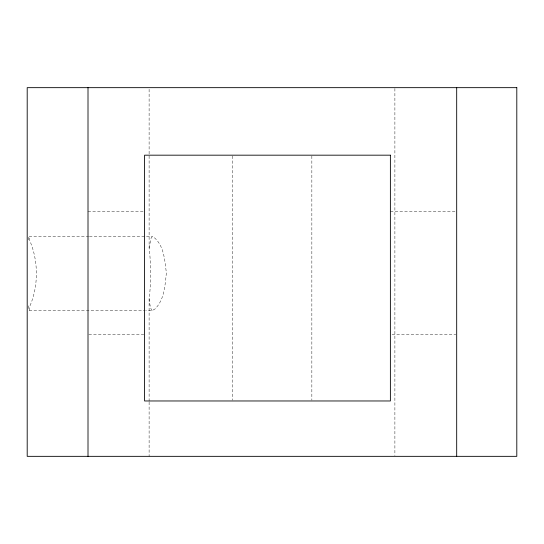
<?xml version="1.0" encoding="UTF-8"?>
<svg xmlns="http://www.w3.org/2000/svg" width="544" height="544" viewBox="0 0 544 544"><rect width="100%" height="100%" fill="white"/><g stroke="black" fill="none" stroke-linecap="round" stroke-linejoin="round"><path stroke-width="0.41" stroke-dasharray="2.72 2.04" d="M149.11 401.288L149.11 298.806L149.811 292.611A36.564 5.127 -90 0 0 149.913 255.748L149.11 247.996L149.11 88.509M149.11 247.996L151.103 238.136L152.266 236.694L154.448 237.762C164.308 246.398 164.676 260.732 166.389 272.836C165.022 285.26 164.478 299.662 155.006 308.972L152.436 310.413L145.683 310.413M88.006 211.562L143.752 211.562M390.381 211.562L456.688 211.562M29.124 236.694L88.57 236.694M89.42 236.694L152.266 236.694M29.186 310.413L144.84 310.413M88.849 334.458L143.752 334.458M392.061 334.458L455.852 334.458M149.11 298.806L149.24 300.125A37.291 4.502 90 0 0 152.436 310.413M394.89 88.509L394.89 455.491M311.848 156.026L311.848 400.119M232.54 156.026L232.54 400.119M149.11 402.138L149.11 456.341M28.424 305.837A36.876 1.516 -90 0 0 29.573 308.951L29.838 306.163C38.61 285.994 38.508 261.025 29.838 240.822L29.519 237.762A36.917 1.516 -90 0 0 28.438 241.04"/><path stroke-width="0.82" d="M456.688 87.659L456.688 456.341M88.006 87.659L88.006 456.341M516.8 87.659L27.2 87.659L27.2 456.341L516.8 456.341L516.8 87.659M390.381 155.176L144.595 155.176L144.595 400.969L390.381 400.969L390.381 155.176"/></g></svg>
